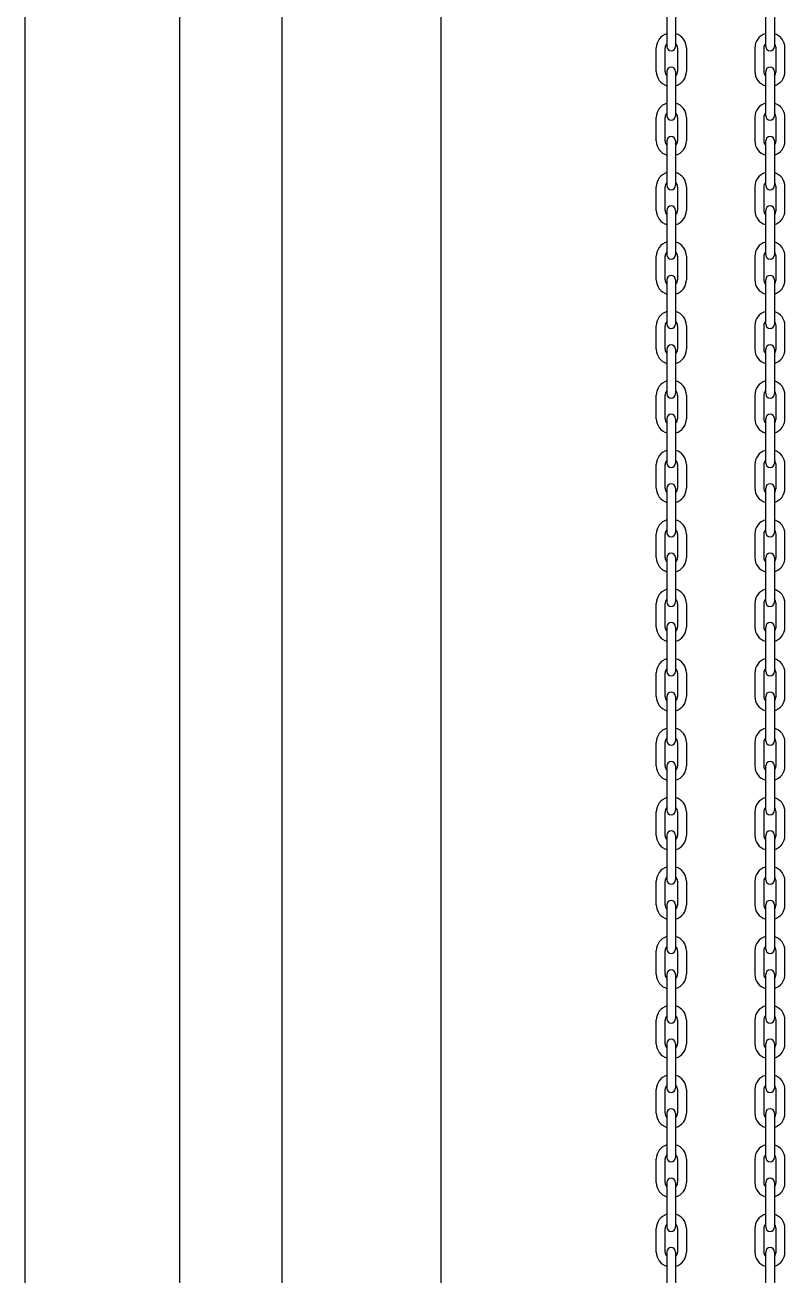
# Model space of a CAD drawing. Header units: millimetres. Extents: x 34479 to 326239, y 111570 to 168880.
# Drawn here: x 186574.2 to 186688.4, y 166350.5 to 166538.3 of the extents above; entities that cross this region are included whole.
import ezdxf

# ---------------------------------------------------------------- set-up
doc = ezdxf.new("R2010")
doc.units = ezdxf.units.MM
doc.header["$LTSCALE"] = 100
doc.header["$MEASUREMENT"] = 0
doc.layers.get('0').update_dxf_attribs({"linetype": 'CONTINUOUS'})
doc.layers.add('OHD Frame', color=2, linetype='CONTINUOUS')

msp = doc.modelspace()

# ---------------------------------------------------------------- linework, layer by layer
at = {"color": 3}
for p, q in [((186597.45, 163432.59, 0), (186597.45, 167289.71, 0)), ((186612.85, 163432.59, 0), (186612.85, 167289.71, 0))]:
    msp.add_line(p, q, dxfattribs=at)
at = {"color": 7, "linetype": 'Continuous'}
for p, q in [((186670.61, 166541.78, 0), (186670.61, 166535.11, 0)), ((186671.94, 166541.78, 0), (186671.94, 166535.11, 0)), ((186685.48, 166541.78, 0), (186685.48, 166535.11, 0)), ((186686.82, 166541.78, 0), (186686.82, 166535.11, 0)), ((186669.04, 166531.35, 0), (186669.04, 166534.88, 0)), ((186670.38, 166531.35, 0), (186670.38, 166534.88, 0)), ((186672.24, 166534.88, 0), (186672.24, 166531.35, 0)), ((186673.58, 166534.88, 0), (186673.58, 166531.35, 0)), ((186683.85, 166534.88, 0), (186683.85, 166531.35, 0)), ((186685.18, 166534.88, 0), (186685.18, 166531.35, 0)), ((186687.05, 166531.35, 0), (186687.05, 166534.88, 0)), ((186688.38, 166531.35, 0), (186688.38, 166534.88, 0)), ((186670.61, 166531.35, 0), (186670.61, 166524.68, 0)), ((186671.94, 166531.35, 0), (186671.94, 166524.68, 0)), ((186685.48, 166531.35, 0), (186685.48, 166524.68, 0)), ((186686.82, 166531.35, 0), (186686.82, 166524.68, 0)), ((186669.04, 166520.91, 0), (186669.04, 166524.45, 0)), ((186670.38, 166520.91, 0), (186670.38, 166524.45, 0)), ((186672.24, 166524.45, 0), (186672.24, 166520.91, 0)), ((186673.58, 166524.45, 0), (186673.58, 166520.91, 0)), ((186683.85, 166524.45, 0), (186683.85, 166520.91, 0)), ((186685.18, 166524.45, 0), (186685.18, 166520.91, 0)), ((186687.05, 166520.91, 0), (186687.05, 166524.45, 0)), ((186688.38, 166520.91, 0), (186688.38, 166524.45, 0)), ((186670.61, 166520.91, 0), (186670.61, 166514.25, 0)), ((186671.94, 166520.91, 0), (186671.94, 166514.25, 0)), ((186685.48, 166520.91, 0), (186685.48, 166514.25, 0)), ((186686.82, 166520.91, 0), (186686.82, 166514.25, 0)), ((186669.04, 166510.48, 0), (186669.04, 166514.01, 0)), ((186670.38, 166510.48, 0), (186670.38, 166514.01, 0)), ((186672.24, 166514.01, 0), (186672.24, 166510.48, 0)), ((186673.58, 166514.01, 0), (186673.58, 166510.48, 0)), ((186683.85, 166514.01, 0), (186683.85, 166510.48, 0)), ((186685.18, 166514.01, 0), (186685.18, 166510.48, 0)), ((186687.05, 166510.48, 0), (186687.05, 166514.01, 0)), ((186688.38, 166510.48, 0), (186688.38, 166514.01, 0)), ((186670.61, 166510.48, 0), (186670.61, 166503.81, 0)), ((186671.94, 166510.48, 0), (186671.94, 166503.81, 0)), ((186685.48, 166510.48, 0), (186685.48, 166503.81, 0)), ((186686.82, 166510.48, 0), (186686.82, 166503.81, 0)), ((186669.04, 166500.05, 0), (186669.04, 166503.58, 0)), ((186670.38, 166500.05, 0), (186670.38, 166503.58, 0)), ((186672.24, 166503.58, 0), (186672.24, 166500.05, 0)), ((186673.58, 166503.58, 0), (186673.58, 166500.05, 0)), ((186683.85, 166503.58, 0), (186683.85, 166500.05, 0)), ((186685.18, 166503.58, 0), (186685.18, 166500.05, 0)), ((186687.05, 166500.05, 0), (186687.05, 166503.58, 0)), ((186688.38, 166500.05, 0), (186688.38, 166503.58, 0)), ((186670.61, 166500.05, 0), (186670.61, 166493.38, 0)), ((186671.94, 166500.05, 0), (186671.94, 166493.38, 0)), ((186685.48, 166500.05, 0), (186685.48, 166493.38, 0)), ((186686.82, 166500.05, 0), (186686.82, 166493.38, 0)), ((186669.04, 166489.61, 0), (186669.04, 166493.15, 0)), ((186670.38, 166489.61, 0), (186670.38, 166493.15, 0)), ((186672.24, 166493.15, 0), (186672.24, 166489.61, 0)), ((186673.58, 166493.15, 0), (186673.58, 166489.61, 0)), ((186683.85, 166493.15, 0), (186683.85, 166489.61, 0)), ((186685.18, 166493.15, 0), (186685.18, 166489.61, 0)), ((186687.05, 166489.61, 0), (186687.05, 166493.15, 0)), ((186688.38, 166489.61, 0), (186688.38, 166493.15, 0)), ((186670.61, 166489.61, 0), (186670.61, 166482.95, 0)), ((186671.94, 166489.61, 0), (186671.94, 166482.95, 0)), ((186685.48, 166489.61, 0), (186685.48, 166482.95, 0)), ((186686.82, 166489.61, 0), (186686.82, 166482.95, 0)), ((186669.04, 166479.18, 0), (186669.04, 166482.71, 0)), ((186670.38, 166479.18, 0), (186670.38, 166482.71, 0)), ((186672.24, 166482.71, 0), (186672.24, 166479.18, 0)), ((186673.58, 166482.71, 0), (186673.58, 166479.18, 0)), ((186683.85, 166482.71, 0), (186683.85, 166479.18, 0)), ((186685.18, 166482.71, 0), (186685.18, 166479.18, 0)), ((186687.05, 166479.18, 0), (186687.05, 166482.71, 0)), ((186688.38, 166479.18, 0), (186688.38, 166482.71, 0)), ((186670.61, 166479.18, 0), (186670.61, 166472.51, 0)), ((186671.94, 166479.18, 0), (186671.94, 166472.51, 0)), ((186685.48, 166479.18, 0), (186685.48, 166472.51, 0)), ((186686.82, 166479.18, 0), (186686.82, 166472.51, 0)), ((186669.04, 166468.75, 0), (186669.04, 166472.28, 0)), ((186670.38, 166468.75, 0), (186670.38, 166472.28, 0)), ((186672.24, 166472.28, 0), (186672.24, 166468.75, 0)), ((186673.58, 166472.28, 0), (186673.58, 166468.75, 0)), ((186683.85, 166472.28, 0), (186683.85, 166468.75, 0)), ((186685.18, 166472.28, 0), (186685.18, 166468.75, 0)), ((186687.05, 166468.75, 0), (186687.05, 166472.28, 0)), ((186688.38, 166468.75, 0), (186688.38, 166472.28, 0)), ((186670.61, 166468.75, 0), (186670.61, 166462.08, 0)), ((186671.94, 166468.75, 0), (186671.94, 166462.08, 0)), ((186685.48, 166468.75, 0), (186685.48, 166462.08, 0)), ((186686.82, 166468.75, 0), (186686.82, 166462.08, 0)), ((186669.04, 166458.31, 0), (186669.04, 166461.85, 0)), ((186670.38, 166458.31, 0), (186670.38, 166461.85, 0)), ((186672.24, 166461.85, 0), (186672.24, 166458.31, 0)), ((186673.58, 166461.85, 0), (186673.58, 166458.31, 0)), ((186683.85, 166461.85, 0), (186683.85, 166458.31, 0)), ((186685.18, 166461.85, 0), (186685.18, 166458.31, 0)), ((186687.05, 166458.31, 0), (186687.05, 166461.85, 0)), ((186688.38, 166458.31, 0), (186688.38, 166461.85, 0)), ((186670.61, 166458.31, 0), (186670.61, 166451.65, 0)), ((186671.94, 166458.31, 0), (186671.94, 166451.65, 0)), ((186685.48, 166458.31, 0), (186685.48, 166451.65, 0)), ((186686.82, 166458.31, 0), (186686.82, 166451.65, 0)), ((186669.04, 166447.88, 0), (186669.04, 166451.41, 0)), ((186670.38, 166447.88, 0), (186670.38, 166451.41, 0)), ((186672.24, 166451.41, 0), (186672.24, 166447.88, 0)), ((186673.58, 166451.41, 0), (186673.58, 166447.88, 0)), ((186683.85, 166451.41, 0), (186683.85, 166447.88, 0)), ((186685.18, 166451.41, 0), (186685.18, 166447.88, 0)), ((186687.05, 166447.88, 0), (186687.05, 166451.41, 0)), ((186688.38, 166447.88, 0), (186688.38, 166451.41, 0)), ((186670.61, 166447.88, 0), (186670.61, 166441.21, 0)), ((186671.94, 166447.88, 0), (186671.94, 166441.21, 0)), ((186685.48, 166447.88, 0), (186685.48, 166441.21, 0)), ((186686.82, 166447.88, 0), (186686.82, 166441.21, 0)), ((186669.04, 166437.45, 0), (186669.04, 166440.98, 0)), ((186670.38, 166437.45, 0), (186670.38, 166440.98, 0)), ((186672.24, 166440.98, 0), (186672.24, 166437.45, 0)), ((186673.58, 166440.98, 0), (186673.58, 166437.45, 0)), ((186683.85, 166440.98, 0), (186683.85, 166437.45, 0)), ((186685.18, 166440.98, 0), (186685.18, 166437.45, 0)), ((186687.05, 166437.45, 0), (186687.05, 166440.98, 0)), ((186688.38, 166437.45, 0), (186688.38, 166440.98, 0)), ((186670.61, 166437.45, 0), (186670.61, 166430.78, 0)), ((186671.94, 166437.45, 0), (186671.94, 166430.78, 0)), ((186685.48, 166437.45, 0), (186685.48, 166430.78, 0)), ((186686.82, 166437.45, 0), (186686.82, 166430.78, 0)), ((186669.04, 166427.01, 0), (186669.04, 166430.55, 0)), ((186670.38, 166427.01, 0), (186670.38, 166430.55, 0)), ((186672.24, 166430.55, 0), (186672.24, 166427.01, 0)), ((186673.58, 166430.55, 0), (186673.58, 166427.01, 0)), ((186683.85, 166430.55, 0), (186683.85, 166427.01, 0)), ((186685.18, 166430.55, 0), (186685.18, 166427.01, 0)), ((186687.05, 166427.01, 0), (186687.05, 166430.55, 0)), ((186688.38, 166427.01, 0), (186688.38, 166430.55, 0)), ((186670.61, 166427.01, 0), (186670.61, 166420.35, 0)), ((186671.94, 166427.01, 0), (186671.94, 166420.35, 0)), ((186685.48, 166427.01, 0), (186685.48, 166420.35, 0)), ((186686.82, 166427.01, 0), (186686.82, 166420.35, 0)), ((186669.04, 166416.58, 0), (186669.04, 166420.11, 0)), ((186670.38, 166416.58, 0), (186670.38, 166420.11, 0)), ((186672.24, 166420.11, 0), (186672.24, 166416.58, 0)), ((186673.58, 166420.11, 0), (186673.58, 166416.58, 0)), ((186683.85, 166420.11, 0), (186683.85, 166416.58, 0)), ((186685.18, 166420.11, 0), (186685.18, 166416.58, 0)), ((186687.05, 166416.58, 0), (186687.05, 166420.11, 0)), ((186688.38, 166416.58, 0), (186688.38, 166420.11, 0)), ((186670.61, 166416.58, 0), (186670.61, 166409.91, 0)), ((186670.61, 166416.58, 0), (186670.61, 166409.91, 0)), ((186671.94, 166416.58, 0), (186671.94, 166409.91, 0)), ((186671.94, 166416.58, 0), (186671.94, 166409.91, 0)), ((186685.48, 166416.58, 0), (186685.48, 166409.91, 0)), ((186685.48, 166416.58, 0), (186685.48, 166409.91, 0)), ((186686.82, 166416.58, 0), (186686.82, 166409.91, 0)), ((186686.82, 166416.58, 0), (186686.82, 166409.91, 0)), ((186669.04, 166406.15, 0), (186669.04, 166409.68, 0)), ((186670.38, 166406.15, 0), (186670.38, 166409.68, 0)), ((186672.24, 166409.68, 0), (186672.24, 166406.15, 0)), ((186673.58, 166409.68, 0), (186673.58, 166406.15, 0)), ((186683.85, 166409.68, 0), (186683.85, 166406.15, 0)), ((186685.18, 166409.68, 0), (186685.18, 166406.15, 0)), ((186687.05, 166406.15, 0), (186687.05, 166409.68, 0)), ((186688.38, 166406.15, 0), (186688.38, 166409.68, 0)), ((186670.61, 166406.15, 0), (186670.61, 166399.48, 0)), ((186671.94, 166406.15, 0), (186671.94, 166399.48, 0)), ((186685.48, 166406.15, 0), (186685.48, 166399.48, 0)), ((186686.82, 166406.15, 0), (186686.82, 166399.48, 0)), ((186669.04, 166395.71, 0), (186669.04, 166399.25, 0)), ((186670.38, 166395.71, 0), (186670.38, 166399.25, 0)), ((186672.24, 166399.25, 0), (186672.24, 166395.71, 0)), ((186673.58, 166399.25, 0), (186673.58, 166395.71, 0)), ((186683.85, 166399.25, 0), (186683.85, 166395.71, 0)), ((186685.18, 166399.25, 0), (186685.18, 166395.71, 0)), ((186687.05, 166395.71, 0), (186687.05, 166399.25, 0)), ((186688.38, 166395.71, 0), (186688.38, 166399.25, 0)), ((186670.61, 166395.71, 0), (186670.61, 166389.05, 0)), ((186671.94, 166395.71, 0), (186671.94, 166389.05, 0)), ((186685.48, 166395.71, 0), (186685.48, 166389.05, 0)), ((186686.82, 166395.71, 0), (186686.82, 166389.05, 0)), ((186669.04, 166385.28, 0), (186669.04, 166388.81, 0)), ((186670.38, 166385.28, 0), (186670.38, 166388.81, 0)), ((186672.24, 166388.81, 0), (186672.24, 166385.28, 0)), ((186673.58, 166388.81, 0), (186673.58, 166385.28, 0)), ((186683.85, 166388.81, 0), (186683.85, 166385.28, 0)), ((186685.18, 166388.81, 0), (186685.18, 166385.28, 0)), ((186687.05, 166385.28, 0), (186687.05, 166388.81, 0)), ((186688.38, 166385.28, 0), (186688.38, 166388.81, 0)), ((186670.61, 166385.28, 0), (186670.61, 166378.61, 0)), ((186671.94, 166385.28, 0), (186671.94, 166378.61, 0)), ((186685.48, 166385.28, 0), (186685.48, 166378.61, 0)), ((186686.82, 166385.28, 0), (186686.82, 166378.61, 0)), ((186669.04, 166374.85, 0), (186669.04, 166378.38, 0)), ((186670.38, 166374.85, 0), (186670.38, 166378.38, 0)), ((186672.24, 166378.38, 0), (186672.24, 166374.85, 0)), ((186673.58, 166378.38, 0), (186673.58, 166374.85, 0)), ((186683.85, 166378.38, 0), (186683.85, 166374.85, 0)), ((186685.18, 166378.38, 0), (186685.18, 166374.85, 0)), ((186687.05, 166374.85, 0), (186687.05, 166378.38, 0)), ((186688.38, 166374.85, 0), (186688.38, 166378.38, 0)), ((186670.61, 166374.85, 0), (186670.61, 166368.18, 0)), ((186671.94, 166374.85, 0), (186671.94, 166368.18, 0)), ((186685.48, 166374.85, 0), (186685.48, 166368.18, 0)), ((186686.82, 166374.85, 0), (186686.82, 166368.18, 0)), ((186669.04, 166364.41, 0), (186669.04, 166367.95, 0)), ((186670.38, 166364.41, 0), (186670.38, 166367.95, 0)), ((186672.24, 166367.95, 0), (186672.24, 166364.41, 0)), ((186673.58, 166367.95, 0), (186673.58, 166364.41, 0)), ((186683.85, 166367.95, 0), (186683.85, 166364.41, 0)), ((186685.18, 166367.95, 0), (186685.18, 166364.41, 0)), ((186687.05, 166364.41, 0), (186687.05, 166367.95, 0)), ((186688.38, 166364.41, 0), (186688.38, 166367.95, 0)), ((186670.61, 166364.41, 0), (186670.61, 166357.75, 0)), ((186671.94, 166364.41, 0), (186671.94, 166357.75, 0)), ((186685.48, 166364.41, 0), (186685.48, 166357.75, 0)), ((186686.82, 166364.41, 0), (186686.82, 166357.75, 0)), ((186669.04, 166353.98, 0), (186669.04, 166357.51, 0)), ((186670.38, 166353.98, 0), (186670.38, 166357.51, 0)), ((186672.24, 166357.51, 0), (186672.24, 166353.98, 0)), ((186673.58, 166357.51, 0), (186673.58, 166353.98, 0)), ((186683.85, 166357.51, 0), (186683.85, 166353.98, 0)), ((186685.18, 166357.51, 0), (186685.18, 166353.98, 0)), ((186687.05, 166353.98, 0), (186687.05, 166357.51, 0)), ((186688.38, 166353.98, 0), (186688.38, 166357.51, 0)), ((186670.61, 166353.98, 0), (186670.61, 166347.31, 0)), ((186671.94, 166353.98, 0), (186671.94, 166347.31, 0)), ((186685.48, 166353.98, 0), (186685.48, 166347.31, 0)), ((186686.82, 166353.98, 0), (186686.82, 166347.31, 0))]:
    msp.add_line(p, q, dxfattribs=at)
for centre, radius, start, end in [((186671.28, 166534.88, 0), 2.23, 106.4768, 180), ((186671.34, 166534.88, 0), 2.23, 0, 73.5232), ((186686.08, 166534.88, 0), 2.23, 106.4768, 180), ((186686.15, 166534.88, 0), 2.23, 0, 73.5232), ((186671.28, 166534.88, 0), 0.9, 134.9422, 180), ((186671.28, 166535.11, 0), 0.667, 180, 0), ((186671.34, 166534.88, 0), 0.9, 0, 45.0578), ((186686.08, 166534.88, 0), 0.9, 134.9422, 180), ((186686.15, 166535.11, 0), 0.667, 180, 0), ((186686.15, 166534.88, 0), 0.9, 0, 45.0578), ((186671.28, 166531.35, 0), 2.23, 180, 253.5232), ((186671.28, 166531.35, 0), 0.9, 180, 225.0578), ((186671.28, 166531.35, 0), 0.667, 0, 180), ((186671.34, 166531.35, 0), 2.23, 286.4768, 0), ((186671.34, 166531.35, 0), 0.9, 314.9422, 0), ((186686.08, 166531.35, 0), 2.23, 180, 253.5232), ((186686.08, 166531.35, 0), 0.9, 180, 225.0578), ((186686.15, 166531.35, 0), 0.667, 0, 180), ((186686.15, 166531.35, 0), 2.23, 286.4768, 0), ((186686.15, 166531.35, 0), 0.9, 314.9422, 0), ((186671.28, 166524.45, 0), 2.23, 106.4768, 180), ((186671.28, 166524.45, 0), 0.9, 134.9422, 180), ((186671.34, 166524.45, 0), 2.23, 0, 73.5232), ((186671.34, 166524.45, 0), 0.9, 0, 45.0578), ((186686.08, 166524.45, 0), 2.23, 106.4768, 180), ((186686.08, 166524.45, 0), 0.9, 134.9422, 180), ((186686.15, 166524.45, 0), 2.23, 0, 73.5232), ((186686.15, 166524.45, 0), 0.9, 0, 45.0578), ((186671.28, 166524.68, 0), 0.667, 180, 0), ((186686.15, 166524.68, 0), 0.667, 180, 0), ((186671.28, 166520.91, 0), 0.667, 0, 180), ((186686.15, 166520.91, 0), 0.667, 0, 180), ((186671.28, 166520.91, 0), 2.23, 180, 253.5232), ((186671.28, 166520.91, 0), 0.9, 180, 225.0578), ((186671.34, 166520.91, 0), 2.23, 286.4768, 0), ((186671.34, 166520.91, 0), 0.9, 314.9422, 0), ((186686.08, 166520.91, 0), 2.23, 180, 253.5232), ((186686.08, 166520.91, 0), 0.9, 180, 225.0578), ((186686.15, 166520.91, 0), 2.23, 286.4768, 0), ((186686.15, 166520.91, 0), 0.9, 314.9422, 0), ((186671.28, 166514.01, 0), 2.23, 106.4768, 180), ((186671.34, 166514.01, 0), 2.23, 0, 73.5232), ((186686.08, 166514.01, 0), 2.23, 106.4768, 180), ((186686.15, 166514.01, 0), 2.23, 0, 73.5232), ((186671.28, 166514.01, 0), 0.9, 134.9422, 180), ((186671.28, 166514.25, 0), 0.667, 180, 0), ((186671.34, 166514.01, 0), 0.9, 0, 45.0578), ((186686.08, 166514.01, 0), 0.9, 134.9422, 180), ((186686.15, 166514.25, 0), 0.667, 180, 0), ((186686.15, 166514.01, 0), 0.9, 0, 45.0578), ((186671.28, 166510.48, 0), 2.23, 180, 253.5232), ((186671.28, 166510.48, 0), 0.9, 180, 225.0578), ((186671.28, 166510.48, 0), 0.667, 0, 180), ((186671.34, 166510.48, 0), 2.23, 286.4768, 0), ((186671.34, 166510.48, 0), 0.9, 314.9422, 0), ((186686.08, 166510.48, 0), 2.23, 180, 253.5232), ((186686.08, 166510.48, 0), 0.9, 180, 225.0578), ((186686.15, 166510.48, 0), 0.667, 0, 180), ((186686.15, 166510.48, 0), 2.23, 286.4768, 0), ((186686.15, 166510.48, 0), 0.9, 314.9422, 0), ((186671.28, 166503.58, 0), 2.23, 106.4768, 180), ((186671.34, 166503.58, 0), 2.23, 0, 73.5232), ((186686.08, 166503.58, 0), 2.23, 106.4768, 180), ((186686.15, 166503.58, 0), 2.23, 0, 73.5232), ((186671.28, 166503.58, 0), 0.9, 134.9422, 180), ((186671.28, 166503.81, 0), 0.667, 180, 0), ((186671.34, 166503.58, 0), 0.9, 0, 45.0578), ((186686.08, 166503.58, 0), 0.9, 134.9422, 180), ((186686.15, 166503.81, 0), 0.667, 180, 0), ((186686.15, 166503.58, 0), 0.9, 0, 45.0578), ((186671.28, 166500.05, 0), 0.667, 0, 180), ((186686.15, 166500.05, 0), 0.667, 0, 180), ((186671.28, 166500.05, 0), 2.23, 180, 253.5232), ((186671.28, 166500.05, 0), 0.9, 180, 225.0578), ((186671.34, 166500.05, 0), 2.23, 286.4768, 0), ((186671.34, 166500.05, 0), 0.9, 314.9422, 0), ((186686.08, 166500.05, 0), 2.23, 180, 253.5232), ((186686.08, 166500.05, 0), 0.9, 180, 225.0578), ((186686.15, 166500.05, 0), 2.23, 286.4768, 0), ((186686.15, 166500.05, 0), 0.9, 314.9422, 0), ((186671.28, 166493.15, 0), 2.23, 106.4768, 180), ((186671.34, 166493.15, 0), 2.23, 0, 73.5232), ((186686.08, 166493.15, 0), 2.23, 106.4768, 180), ((186686.15, 166493.15, 0), 2.23, 0, 73.5232), ((186671.28, 166493.15, 0), 0.9, 134.9422, 180), ((186671.28, 166493.38, 0), 0.667, 180, 0), ((186671.34, 166493.15, 0), 0.9, 0, 45.0578), ((186686.08, 166493.15, 0), 0.9, 134.9422, 180), ((186686.15, 166493.38, 0), 0.667, 180, 0), ((186686.15, 166493.15, 0), 0.9, 0, 45.0578), ((186671.28, 166489.61, 0), 2.23, 180, 253.5232), ((186671.28, 166489.61, 0), 0.9, 180, 225.0578), ((186671.28, 166489.61, 0), 0.667, 0, 180), ((186671.34, 166489.61, 0), 2.23, 286.4768, 0), ((186671.34, 166489.61, 0), 0.9, 314.9422, 0), ((186686.08, 166489.61, 0), 2.23, 180, 253.5232), ((186686.08, 166489.61, 0), 0.9, 180, 225.0578), ((186686.15, 166489.61, 0), 0.667, 0, 180), ((186686.15, 166489.61, 0), 2.23, 286.4768, 0), ((186686.15, 166489.61, 0), 0.9, 314.9422, 0), ((186671.28, 166482.71, 0), 2.23, 106.4768, 180), ((186671.34, 166482.71, 0), 2.23, 0, 73.5232), ((186686.08, 166482.71, 0), 2.23, 106.4768, 180), ((186686.15, 166482.71, 0), 2.23, 0, 73.5232), ((186671.28, 166482.71, 0), 0.9, 134.9422, 180), ((186671.28, 166482.95, 0), 0.667, 180, 0), ((186671.28, 166482.95, 0), 0.667, 180, 0), ((186671.34, 166482.71, 0), 0.9, 0, 45.0578), ((186686.08, 166482.71, 0), 0.9, 134.9422, 180), ((186686.15, 166482.95, 0), 0.667, 180, 0), ((186686.15, 166482.95, 0), 0.667, 180, 0), ((186686.15, 166482.71, 0), 0.9, 0, 45.0578), ((186671.28, 166479.18, 0), 2.23, 180, 253.5232), ((186671.28, 166479.18, 0), 2.23, 180, 253.5232), ((186671.28, 166479.18, 0), 0.9, 180, 225.0578), ((186671.28, 166479.18, 0), 0.9, 180, 225.0578), ((186671.28, 166479.18, 0), 0.667, 0, 180), ((186671.28, 166479.18, 0), 0.667, 0, 180), ((186671.34, 166479.18, 0), 2.23, 286.4768, 0), ((186671.34, 166479.18, 0), 0.9, 314.9422, 0), ((186671.34, 166479.18, 0), 2.23, 286.4768, 0), ((186671.34, 166479.18, 0), 0.9, 314.9422, 0), ((186686.08, 166479.18, 0), 2.23, 180, 253.5232), ((186686.08, 166479.18, 0), 2.23, 180, 253.5232), ((186686.08, 166479.18, 0), 0.9, 180, 225.0578), ((186686.08, 166479.18, 0), 0.9, 180, 225.0578), ((186686.15, 166479.18, 0), 0.667, 0, 180), ((186686.15, 166479.18, 0), 0.667, 0, 180), ((186686.15, 166479.18, 0), 2.23, 286.4768, 0), ((186686.15, 166479.18, 0), 0.9, 314.9422, 0), ((186686.15, 166479.18, 0), 2.23, 286.4768, 0), ((186686.15, 166479.18, 0), 0.9, 314.9422, 0), ((186671.28, 166472.28, 0), 2.23, 106.4768, 180), ((186671.34, 166472.28, 0), 2.23, 0, 73.5232), ((186686.08, 166472.28, 0), 2.23, 106.4768, 180), ((186686.15, 166472.28, 0), 2.23, 0, 73.5232), ((186671.28, 166472.28, 0), 0.9, 134.9422, 180), ((186671.28, 166472.51, 0), 0.667, 180, 0), ((186671.34, 166472.28, 0), 0.9, 0, 45.0578), ((186686.08, 166472.28, 0), 0.9, 134.9422, 180), ((186686.15, 166472.51, 0), 0.667, 180, 0), ((186686.15, 166472.28, 0), 0.9, 0, 45.0578), ((186671.28, 166468.75, 0), 2.23, 180, 253.5232), ((186671.28, 166468.75, 0), 0.9, 180, 225.0578), ((186671.28, 166468.75, 0), 0.667, 0, 180), ((186671.34, 166468.75, 0), 2.23, 286.4768, 0), ((186671.34, 166468.75, 0), 0.9, 314.9422, 0), ((186686.08, 166468.75, 0), 2.23, 180, 253.5232), ((186686.08, 166468.75, 0), 0.9, 180, 225.0578), ((186686.15, 166468.75, 0), 0.667, 0, 180), ((186686.15, 166468.75, 0), 2.23, 286.4768, 0), ((186686.15, 166468.75, 0), 0.9, 314.9422, 0), ((186671.28, 166461.85, 0), 2.23, 106.4768, 180), ((186671.34, 166461.85, 0), 2.23, 0, 73.5232), ((186686.08, 166461.85, 0), 2.23, 106.4768, 180), ((186686.15, 166461.85, 0), 2.23, 0, 73.5232), ((186671.28, 166461.85, 0), 0.9, 134.9422, 180), ((186671.28, 166462.08, 0), 0.667, 180, 0), ((186671.34, 166461.85, 0), 0.9, 0, 45.0578), ((186686.08, 166461.85, 0), 0.9, 134.9422, 180), ((186686.15, 166462.08, 0), 0.667, 180, 0), ((186686.15, 166461.85, 0), 0.9, 0, 45.0578), ((186671.28, 166458.31, 0), 2.23, 180, 253.5232), ((186671.28, 166458.31, 0), 0.9, 180, 225.0578), ((186671.28, 166458.31, 0), 0.667, 0, 180), ((186671.34, 166458.31, 0), 2.23, 286.4768, 0), ((186671.34, 166458.31, 0), 0.9, 314.9422, 0), ((186686.08, 166458.31, 0), 2.23, 180, 253.5232), ((186686.08, 166458.31, 0), 0.9, 180, 225.0578), ((186686.15, 166458.31, 0), 0.667, 0, 180), ((186686.15, 166458.31, 0), 2.23, 286.4768, 0), ((186686.15, 166458.31, 0), 0.9, 314.9422, 0), ((186671.28, 166451.41, 0), 2.23, 106.4768, 180), ((186671.28, 166451.41, 0), 0.9, 134.9422, 180), ((186671.34, 166451.41, 0), 2.23, 0, 73.5232), ((186671.34, 166451.41, 0), 0.9, 0, 45.0578), ((186686.08, 166451.41, 0), 2.23, 106.4768, 180), ((186686.08, 166451.41, 0), 0.9, 134.9422, 180), ((186686.15, 166451.41, 0), 2.23, 0, 73.5232), ((186686.15, 166451.41, 0), 0.9, 0, 45.0578), ((186671.28, 166451.65, 0), 0.667, 180, 0), ((186686.15, 166451.65, 0), 0.667, 180, 0), ((186671.28, 166447.88, 0), 0.667, 0, 180), ((186686.15, 166447.88, 0), 0.667, 0, 180), ((186671.28, 166447.88, 0), 2.23, 180, 253.5232), ((186671.28, 166447.88, 0), 0.9, 180, 225.0578), ((186671.34, 166447.88, 0), 2.23, 286.4768, 0), ((186671.34, 166447.88, 0), 0.9, 314.9422, 0), ((186686.08, 166447.88, 0), 2.23, 180, 253.5232), ((186686.08, 166447.88, 0), 0.9, 180, 225.0578), ((186686.15, 166447.88, 0), 2.23, 286.4768, 0), ((186686.15, 166447.88, 0), 0.9, 314.9422, 0), ((186671.28, 166440.98, 0), 2.23, 106.4768, 180), ((186671.34, 166440.98, 0), 2.23, 0, 73.5232), ((186686.08, 166440.98, 0), 2.23, 106.4768, 180), ((186686.15, 166440.98, 0), 2.23, 0, 73.5232), ((186671.28, 166440.98, 0), 0.9, 134.9422, 180), ((186671.28, 166441.21, 0), 0.667, 180, 0), ((186671.34, 166440.98, 0), 0.9, 0, 45.0578), ((186686.08, 166440.98, 0), 0.9, 134.9422, 180), ((186686.15, 166441.21, 0), 0.667, 180, 0), ((186686.15, 166440.98, 0), 0.9, 0, 45.0578), ((186671.28, 166437.45, 0), 2.23, 180, 253.5232), ((186671.28, 166437.45, 0), 0.9, 180, 225.0578), ((186671.28, 166437.45, 0), 0.667, 0, 180), ((186671.34, 166437.45, 0), 2.23, 286.4768, 0), ((186671.34, 166437.45, 0), 0.9, 314.9422, 0), ((186686.08, 166437.45, 0), 2.23, 180, 253.5232), ((186686.08, 166437.45, 0), 0.9, 180, 225.0578), ((186686.15, 166437.45, 0), 0.667, 0, 180), ((186686.15, 166437.45, 0), 2.23, 286.4768, 0), ((186686.15, 166437.45, 0), 0.9, 314.9422, 0), ((186671.28, 166430.55, 0), 2.23, 106.4768, 180), ((186671.28, 166430.55, 0), 0.9, 134.9422, 180), ((186671.34, 166430.55, 0), 2.23, 0, 73.5232), ((186671.34, 166430.55, 0), 0.9, 0, 45.0578), ((186686.08, 166430.55, 0), 2.23, 106.4768, 180), ((186686.08, 166430.55, 0), 0.9, 134.9422, 180), ((186686.15, 166430.55, 0), 2.23, 0, 73.5232), ((186686.15, 166430.55, 0), 0.9, 0, 45.0578), ((186671.28, 166430.78, 0), 0.667, 180, 0), ((186686.15, 166430.78, 0), 0.667, 180, 0), ((186671.28, 166427.01, 0), 0.667, 0, 180), ((186686.15, 166427.01, 0), 0.667, 0, 180), ((186671.28, 166427.01, 0), 2.23, 180, 253.5232), ((186671.28, 166427.01, 0), 0.9, 180, 225.0578), ((186671.34, 166427.01, 0), 2.23, 286.4768, 0), ((186671.34, 166427.01, 0), 0.9, 314.9422, 0), ((186686.08, 166427.01, 0), 2.23, 180, 253.5232), ((186686.08, 166427.01, 0), 0.9, 180, 225.0578), ((186686.15, 166427.01, 0), 2.23, 286.4768, 0), ((186686.15, 166427.01, 0), 0.9, 314.9422, 0), ((186671.28, 166420.11, 0), 2.23, 106.4768, 180), ((186671.34, 166420.11, 0), 2.23, 0, 73.5232), ((186686.08, 166420.11, 0), 2.23, 106.4768, 180), ((186686.15, 166420.11, 0), 2.23, 0, 73.5232), ((186671.28, 166420.11, 0), 0.9, 134.9422, 180), ((186671.28, 166420.35, 0), 0.667, 180, 0), ((186671.34, 166420.11, 0), 0.9, 0, 45.0578), ((186686.08, 166420.11, 0), 0.9, 134.9422, 180), ((186686.15, 166420.35, 0), 0.667, 180, 0), ((186686.15, 166420.11, 0), 0.9, 0, 45.0578), ((186671.28, 166416.58, 0), 2.23, 180, 253.5232), ((186671.28, 166416.58, 0), 0.9, 180, 225.0578), ((186671.28, 166416.58, 0), 0.667, 0, 180), ((186671.28, 166416.58, 0), 0.667, 0, 180), ((186671.34, 166416.58, 0), 2.23, 286.4768, 0), ((186671.34, 166416.58, 0), 0.9, 314.9422, 0), ((186686.08, 166416.58, 0), 2.23, 180, 253.5232), ((186686.08, 166416.58, 0), 0.9, 180, 225.0578), ((186686.15, 166416.58, 0), 0.667, 0, 180), ((186686.15, 166416.58, 0), 0.667, 0, 180), ((186686.15, 166416.58, 0), 2.23, 286.4768, 0), ((186686.15, 166416.58, 0), 0.9, 314.9422, 0), ((186671.28, 166409.68, 0), 2.23, 106.4768, 180), ((186671.34, 166409.68, 0), 2.23, 0, 73.5232), ((186686.08, 166409.68, 0), 2.23, 106.4768, 180), ((186686.15, 166409.68, 0), 2.23, 0, 73.5232), ((186671.28, 166409.68, 0), 0.9, 134.9422, 180), ((186671.28, 166409.91, 0), 0.667, 180, 0), ((186671.28, 166409.91, 0), 0.667, 180, 0), ((186671.34, 166409.68, 0), 0.9, 0, 45.0578), ((186686.08, 166409.68, 0), 0.9, 134.9422, 180), ((186686.15, 166409.91, 0), 0.667, 180, 0), ((186686.15, 166409.91, 0), 0.667, 180, 0), ((186686.15, 166409.68, 0), 0.9, 0, 45.0578), ((186671.28, 166406.15, 0), 0.667, 0, 180), ((186686.15, 166406.15, 0), 0.667, 0, 180), ((186671.28, 166406.15, 0), 2.23, 180, 253.5232), ((186671.28, 166406.15, 0), 0.9, 180, 225.0578), ((186671.34, 166406.15, 0), 2.23, 286.4768, 0), ((186671.34, 166406.15, 0), 0.9, 314.9422, 0), ((186686.08, 166406.15, 0), 2.23, 180, 253.5232), ((186686.08, 166406.15, 0), 0.9, 180, 225.0578), ((186686.15, 166406.15, 0), 2.23, 286.4768, 0), ((186686.15, 166406.15, 0), 0.9, 314.9422, 0), ((186671.28, 166399.25, 0), 2.23, 106.4768, 180), ((186671.34, 166399.25, 0), 2.23, 0, 73.5232), ((186686.08, 166399.25, 0), 2.23, 106.4768, 180), ((186686.15, 166399.25, 0), 2.23, 0, 73.5232), ((186671.28, 166399.25, 0), 0.9, 134.9422, 180), ((186671.28, 166399.48, 0), 0.667, 180, 0), ((186671.34, 166399.25, 0), 0.9, 0, 45.0578), ((186686.08, 166399.25, 0), 0.9, 134.9422, 180), ((186686.15, 166399.48, 0), 0.667, 180, 0), ((186686.15, 166399.25, 0), 0.9, 0, 45.0578), ((186671.28, 166395.71, 0), 2.23, 180, 253.5232), ((186671.28, 166395.71, 0), 0.9, 180, 225.0578), ((186671.28, 166395.71, 0), 0.667, 0, 180), ((186671.34, 166395.71, 0), 2.23, 286.4768, 0), ((186671.34, 166395.71, 0), 0.9, 314.9422, 0), ((186686.08, 166395.71, 0), 2.23, 180, 253.5232), ((186686.08, 166395.71, 0), 0.9, 180, 225.0578), ((186686.15, 166395.71, 0), 0.667, 0, 180), ((186686.15, 166395.71, 0), 2.23, 286.4768, 0), ((186686.15, 166395.71, 0), 0.9, 314.9422, 0), ((186671.28, 166388.81, 0), 2.23, 106.4768, 180), ((186671.34, 166388.81, 0), 2.23, 0, 73.5232), ((186686.08, 166388.81, 0), 2.23, 106.4768, 180), ((186686.15, 166388.81, 0), 2.23, 0, 73.5232), ((186671.28, 166388.81, 0), 0.9, 134.9422, 180), ((186671.28, 166389.05, 0), 0.667, 180, 0), ((186671.34, 166388.81, 0), 0.9, 0, 45.0578), ((186686.08, 166388.81, 0), 0.9, 134.9422, 180), ((186686.15, 166389.05, 0), 0.667, 180, 0), ((186686.15, 166388.81, 0), 0.9, 0, 45.0578), ((186671.28, 166385.28, 0), 2.23, 180, 253.5232), ((186671.28, 166385.28, 0), 0.9, 180, 225.0578), ((186671.28, 166385.28, 0), 0.667, 0, 180), ((186671.34, 166385.28, 0), 2.23, 286.4768, 0), ((186671.34, 166385.28, 0), 0.9, 314.9422, 0), ((186686.08, 166385.28, 0), 2.23, 180, 253.5232), ((186686.08, 166385.28, 0), 0.9, 180, 225.0578), ((186686.15, 166385.28, 0), 0.667, 0, 180), ((186686.15, 166385.28, 0), 2.23, 286.4768, 0), ((186686.15, 166385.28, 0), 0.9, 314.9422, 0), ((186671.28, 166378.38, 0), 2.23, 106.4768, 180), ((186671.34, 166378.38, 0), 2.23, 0, 73.5232), ((186686.08, 166378.38, 0), 2.23, 106.4768, 180), ((186686.15, 166378.38, 0), 2.23, 0, 73.5232), ((186671.28, 166378.38, 0), 0.9, 134.9422, 180), ((186671.28, 166378.61, 0), 0.667, 180, 0), ((186671.34, 166378.38, 0), 0.9, 0, 45.0578), ((186686.08, 166378.38, 0), 0.9, 134.9422, 180), ((186686.15, 166378.61, 0), 0.667, 180, 0), ((186686.15, 166378.38, 0), 0.9, 0, 45.0578), ((186671.28, 166374.85, 0), 2.23, 180, 253.5232), ((186671.28, 166374.85, 0), 0.9, 180, 225.0578), ((186671.28, 166374.85, 0), 0.667, 0, 180), ((186671.34, 166374.85, 0), 2.23, 286.4768, 0), ((186671.34, 166374.85, 0), 0.9, 314.9422, 0), ((186686.08, 166374.85, 0), 2.23, 180, 253.5232), ((186686.08, 166374.85, 0), 0.9, 180, 225.0578), ((186686.15, 166374.85, 0), 0.667, 0, 180), ((186686.15, 166374.85, 0), 2.23, 286.4768, 0), ((186686.15, 166374.85, 0), 0.9, 314.9422, 0), ((186671.28, 166367.95, 0), 2.23, 106.4768, 180), ((186671.34, 166367.95, 0), 2.23, 0, 73.5232), ((186686.08, 166367.95, 0), 2.23, 106.4768, 180), ((186686.15, 166367.95, 0), 2.23, 0, 73.5232), ((186671.28, 166367.95, 0), 0.9, 134.9422, 180), ((186671.28, 166368.18, 0), 0.667, 180, 0), ((186671.34, 166367.95, 0), 0.9, 0, 45.0578), ((186686.08, 166367.95, 0), 0.9, 134.9422, 180), ((186686.15, 166368.18, 0), 0.667, 180, 0), ((186686.15, 166367.95, 0), 0.9, 0, 45.0578), ((186671.28, 166364.41, 0), 2.23, 180, 253.5232), ((186671.28, 166364.41, 0), 0.9, 180, 225.0578), ((186671.28, 166364.41, 0), 0.667, 0, 180), ((186671.34, 166364.41, 0), 2.23, 286.4768, 0), ((186671.34, 166364.41, 0), 0.9, 314.9422, 0), ((186686.08, 166364.41, 0), 2.23, 180, 253.5232), ((186686.08, 166364.41, 0), 0.9, 180, 225.0578), ((186686.15, 166364.41, 0), 0.667, 0, 180), ((186686.15, 166364.41, 0), 2.23, 286.4768, 0), ((186686.15, 166364.41, 0), 0.9, 314.9422, 0), ((186671.28, 166357.51, 0), 2.23, 106.4768, 180), ((186671.28, 166357.51, 0), 0.9, 134.9422, 180), ((186671.34, 166357.51, 0), 2.23, 0, 73.5232), ((186671.34, 166357.51, 0), 0.9, 0, 45.0578), ((186686.08, 166357.51, 0), 2.23, 106.4768, 180), ((186686.08, 166357.51, 0), 0.9, 134.9422, 180), ((186686.15, 166357.51, 0), 2.23, 0, 73.5232), ((186686.15, 166357.51, 0), 0.9, 0, 45.0578), ((186671.28, 166357.75, 0), 0.667, 180, 0), ((186686.15, 166357.75, 0), 0.667, 180, 0), ((186671.28, 166353.98, 0), 0.667, 0, 180), ((186686.15, 166353.98, 0), 0.667, 0, 180), ((186671.28, 166353.98, 0), 2.23, 180, 253.5232), ((186671.28, 166353.98, 0), 0.9, 180, 225.0578), ((186671.34, 166353.98, 0), 2.23, 286.4768, 0), ((186671.34, 166353.98, 0), 0.9, 314.9422, 0), ((186686.08, 166353.98, 0), 2.23, 180, 253.5232), ((186686.08, 166353.98, 0), 0.9, 180, 225.0578), ((186686.15, 166353.98, 0), 2.23, 286.4768, 0), ((186686.15, 166353.98, 0), 0.9, 314.9422, 0)]:
    msp.add_arc(centre, radius, start, end, dxfattribs=at)
at = {"layer": 'OHD Frame', "color": 1}
for p, q in [((186636.7, 167457.59, 0), (186636.7, 163432.59, 0)), ((186574.2, 167311.18, 0), (186574.2, 166020.09, 0))]:
    msp.add_line(p, q, dxfattribs=at)

doc.saveas('drawing.dxf')
